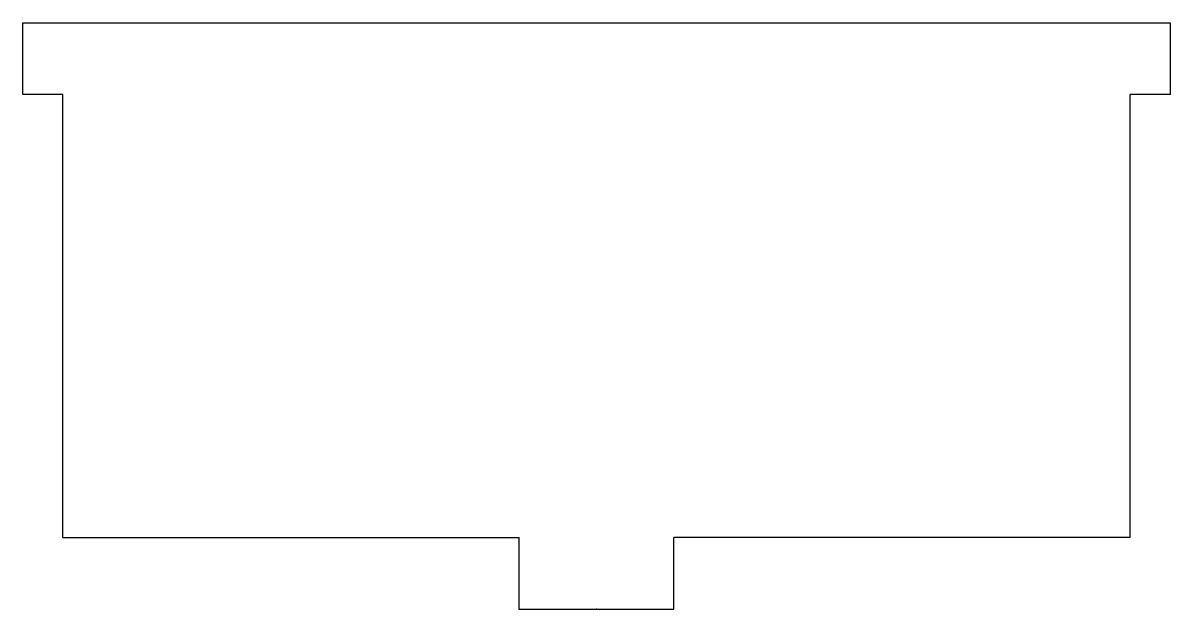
# Model space of a CAD drawing. Header units: millimetres. Extents: x -8 to 8, y 41 to 49.2.
import ezdxf

# ---------------------------------------------------------------- set-up
doc = ezdxf.new("R2010")
doc.units = ezdxf.units.MM
doc.header["$PDSIZE"] = -1

msp = doc.modelspace()

# ---------------------------------------------------------------- linework, layer by layer
at = {"color": 7, "linetype": 'Continuous'}
for p, q in [((-8, 48.207), (-8, 49.207)), ((-8, 49.207), (8, 49.207)), ((8, 49.207), (8, 48.207)), ((-7.442, 48.207), (-8, 48.207)), ((-7.442, 42.029), (-7.442, 48.207)), ((8, 48.207), (7.442, 48.207)), ((7.442, 42.029), (7.442, 48.207)), ((-7.442, 42.029), (-1.08, 42.029)), ((-1.08, 41.029), (-1.08, 42.029)), ((1.08, 41.029), (1.08, 42.029)), ((7.442, 42.029), (1.08, 42.029)), ((-1.08, 41.029), (1.08, 41.029))]:
    msp.add_line(p, q, dxfattribs=at)
for p in [(-1.08, 41.029), (0, 41.029)]:
    msp.add_point(p, dxfattribs=at)

doc.saveas('drawing.dxf')
